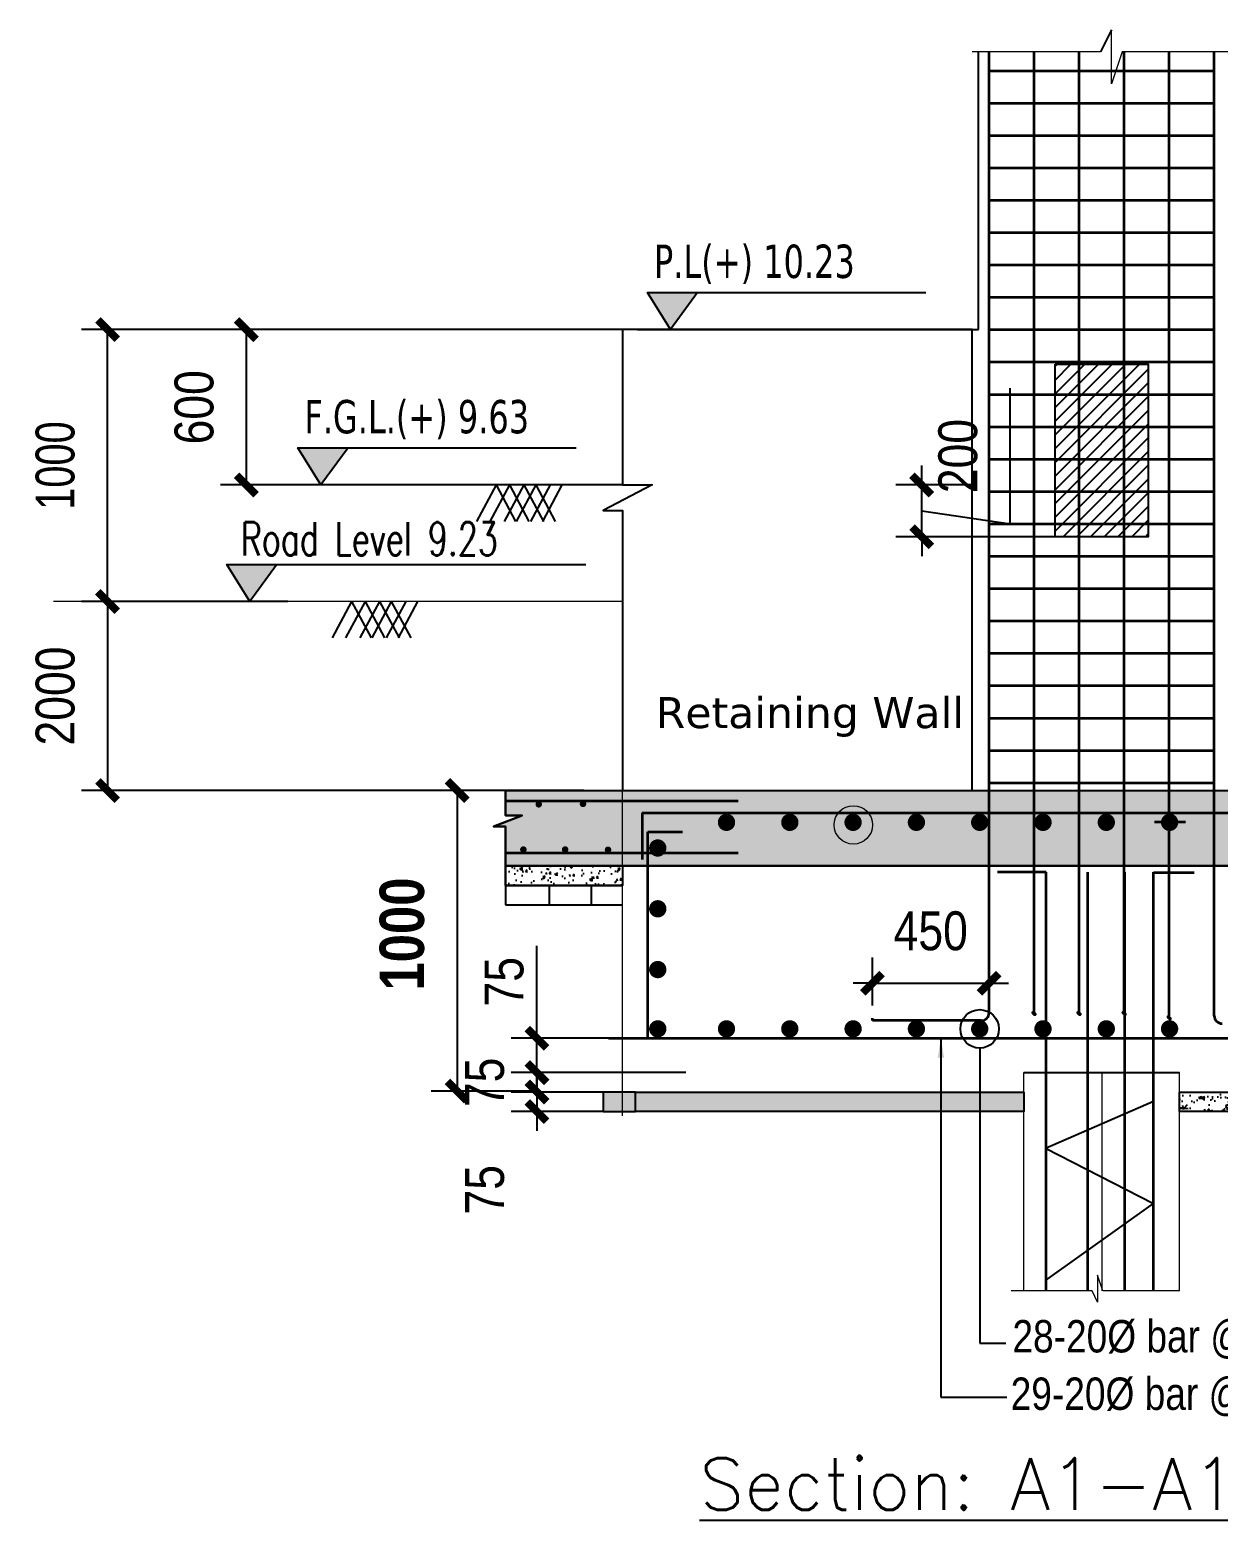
# Model space of a CAD drawing. Header units: millimetres. Extents: x 6239764 to 13047540, y 367704 to 979893.
# Drawn here: x 6495120 to 6499709, y 375915 to 381671 of the extents above; entities that cross this region are included whole.
import ezdxf

# ---------------------------------------------------------------- set-up
doc = ezdxf.new("R2010")
doc.units = ezdxf.units.MM
doc.header["$LTSCALE"] = 300
doc.linetypes.add('DASHED2', pattern=[0.375, 0.25, -0.125])
for name, color, linetype, lineweight in [('covering', 7, 'Continuous', 15), ('dimension', 194, 'Continuous', 20), ('ROD', 10, 'Continuous', 35)]:
    doc.layers.add(name, color=color, linetype=linetype, lineweight=lineweight)
doc.layers.add('DIM', color=4, linetype='Continuous')
doc.styles.add('AFTXT', font='')
doc.styles.add('NARROW', font='ARIALN.TTF')
doc.styles.get("Standard").update_dxf_attribs({"font": 'txt8.shx', "width": 0.7, "bigfont": 'hztxt_ii.shx'})
doc.styles.add('TEXT', font='swisscl.ttf')
doc.styles.add('ver', font='verdana.ttf')
doc.styles.get('AFTXT').set_extended_font_data('Romans.shx')
doc.linetypes.add('ZIGZAG', pattern='A,0.0001,-0.2,[131,ltypeshp.shx,S=0.2,R=0,X=-0.2,Y=0],-0.4,[131,ltypeshp.shx,S=0.2,R=180,X=0.2,Y=0],-0.2', length=0.8001)
doc.dimstyles.new('1_8 N1', dxfattribs={"dimscale": 1.5, "dimtxt": 48, "dimasz": 36, "dimexe": 18, "dimexo": 18, "dimgap": 15, "dimtad": 1, "dimdec": 1, "dimzin": 3, "dimdsep": 46, "dimlunit": 4, "dimtxsty": 'TEXT', "dimblk": 'ARCHTICK', "dimcen": 5, "dimdle": 18, "dimclrd": 8, "dimclre": 8, "dimclrt": 256, "dimadec": 0, "dimazin": 0, "dimtfac": 1, "dimtdec": 1, "dimtix": 1, "dimtmove": 0, "dimatfit": 3, "dimfxl": 0.18, "dimtvp": 0.75, "dimtolj": 1, "dimtzin": 0, "dimlwe": -1, "dimarcsym": 0})
doc.dimstyles.new('IED-2', dxfattribs={"dimscale": 50, "dimtxt": 3, "dimasz": 0.5, "dimexe": 2, "dimexo": 0, "dimgap": 2.5, "dimtad": 1, "dimdec": 0, "dimzin": 0, "dimdsep": 46, "dimtxsty": 'AFTXT', "dimblk": '_DOT7', "dimcen": 0.09, "dimclre": 7, "dimclrt": 3, "dimadec": 0, "dimazin": 0, "dimtfac": 1, "dimtdec": 0, "dimtix": 1, "dimtmove": 0, "dimatfit": 3, "dimldrblk": '_DOT7', "dimfxl": 1, "dimtolj": 1, "dimtzin": 0, "dimarcsym": 0})
pattern_1 = [(50, (-4462.86, -82961.4), (91.0923345, -7.9695428), [9.525, -104.775]), (355, (-4462.86, -82961.4), (-17.6217107, 95.5284226), [7.62, -83.8202921]), (100.4514447, (-4455.27, -82962.06), (73.4706235, 87.558876), [8.0950044, -89.0451223]), (46.1842, (-4462.86, -82936), (135.5395204, -21.021164), [14.2875, -157.1625]), (96.6355576, (-4451.57, -82937.75), (118.702067, 123.7130623), [12.1425116, -133.567804]), (351.1841512, (-4462.86, -82936), (118.702067, 123.7130623), [11.4299835, -125.729866]), (21, (-4450.16, -82942.35), (75.8071956, -51.1325991), [9.525, -104.775]), (326, (-4450.16, -82942.35), (30.9010142, 92.093983), [7.62, -83.82]), (71.451445, (-4443.84, -82946.61), (106.7082096, 40.9613844), [8.0950044, -89.0449688]), (37.5, (-4462.86, -82961.398), (1.54430163, 42.27751944), [0, -82.804, 0, -85.09, 0, -84.1375]), (7.5, (-4462.86, -82961.398), (33.40983126, 50.0902874), [0, -48.514, 0, -80.899, 0, -32.0675]), (327.5, (-4491.182, -82961.398), (67.79529758, -2.864372), [0, -31.75, 0, -99.06, 0, -131.445]), (317.5, (-4503.88, -82961.4), (74.0645907, 12.7132455), [0, -41.275, 0, -65.786, 0, -93.345])]

# ---------------------------------------------------------------- blocks, each defined once
blk = doc.blocks.new('_ArchTick')
at = {"color": 0, "linetype": 'ByBlock', "const_width": 0.4}
blk.add_lwpolyline([(-0.5, -0.5), (0.5, 0.5)], dxfattribs=at)
blk = doc.blocks.new('*D754')
at = {"color": 7, "lineweight": -2, "transparency": 16777216}
for p, q in [((6497409, 380512.8), (6495320, 380512.8)), ((6496116.1, 379462.8), (6495320, 379462.8))]:
    blk.add_line(p, q, dxfattribs=at)
at = {"color": 0, "lineweight": -2, "transparency": 16777216}
blk.add_line((6495420, 379462.8), (6495420, 380512.8), dxfattribs=at)
at = {"layer": 'Defpoints', "color": 0, "transparency": 16777216}
for p in [(6495420, 380512.8), (6497409, 380512.8), (6496116.1, 379462.8)]:
    blk.add_point(p, dxfattribs=at)
at = {"color": 0, "lineweight": -2, "transparency": 16777216, "xscale": 75, "yscale": 75, "zscale": 75}
for p, rotation in [((6495420, 380512.8), 90), ((6495420, 379462.8), 270)]:
    blk.add_blockref('_ArchTick', p, dxfattribs=dict(at, rotation=rotation))
at = {"color": 3, "transparency": 16777216, "insert": (6495218.2, 379987.8), "char_height": 150, "attachment_point": 5, "rotation": 90, "style": 'NARROW'}
blk.add_mtext('\\A1;{\\fSwis721 LtCn BT|b0|i0|c0|p34;1000}', dxfattribs=at)
blk = doc.blocks.new('_DOT7')
at = {"color": 7, "linetype": 'Continuous'}
blk.add_line((-0.5, 0), (-1, 0), dxfattribs=at)
at = {"color": 7, "linetype": 'Continuous', "const_width": 0.5}
blk.add_lwpolyline([(-0.25, 0, 1), (0.25, 0, 1), (-0.25, 0, 1)], format="xyb", dxfattribs=at)
blk = doc.blocks.new('*D755')
at = {"color": 7, "lineweight": -2, "transparency": 16777216}
for p, q in [((6497259, 378732.5), (6496670, 378732.5)), ((6497074.2, 377572.1), (6496670, 377572.1))]:
    blk.add_line(p, q, dxfattribs=at)
at = {"color": 0, "lineweight": -2, "transparency": 16777216}
blk.add_line((6496770, 378732.5), (6496770, 377572.1), dxfattribs=at)
at = {"layer": 'Defpoints', "color": 0, "transparency": 16777216}
for p in [(6497259, 378732.5), (6496770, 377572.1), (6497074.2, 377572.1, 0)]:
    blk.add_point(p, dxfattribs=at)
at = {"color": 0, "lineweight": -2, "transparency": 16777216, "xscale": 75, "yscale": 75, "zscale": 75}
for p, rotation in [((6496770, 378732.5), 90), ((6496770, 377572.1), 270)]:
    blk.add_blockref('_ArchTick', p, dxfattribs=dict(at, rotation=rotation))
at = {"color": 3, "transparency": 16777216, "insert": (6496557.6, 378178.4), "char_height": 150, "attachment_point": 5, "rotation": 90, "style": 'NARROW'}
blk.add_mtext('\\A1;{\\fArial Narrow|b1|i0|c0|p34;\\H1.143x;\\C2;1000}', dxfattribs=at)
blk = doc.blocks.new('*D756')
at = {"color": 0, "lineweight": -2, "transparency": 16777216}
for p, q in [((6497078.2, 377775.9), (6497078.2, 378132.4)), ((6497078.2, 377643.1), (6497078.2, 377775.9))]:
    blk.add_line(p, q, dxfattribs=at)
at = {"color": 7, "lineweight": -2, "transparency": 16777216}
for p, q in [((6497653.3, 377775.9), (6496978.2, 377775.9)), ((6497653.3, 377643.1), (6496978.2, 377643.1))]:
    blk.add_line(p, q, dxfattribs=at)
at = {"layer": 'Defpoints', "color": 0, "transparency": 16777216}
for p in [(6497078.2, 377775.9), (6497653.3, 377775.9, 0), (6497653.3, 377643.1, 0)]:
    blk.add_point(p, dxfattribs=at)
at = {"color": 0, "lineweight": -2, "transparency": 16777216, "xscale": 75, "yscale": 75, "zscale": 75}
for p, rotation in [((6497078.2, 377775.9), 90), ((6497078.2, 377643.1), 270)]:
    blk.add_blockref('_ArchTick', p, dxfattribs=dict(at, rotation=rotation))
at = {"color": 3, "transparency": 16777216, "insert": (6496951.9, 377994.3), "char_height": 150, "attachment_point": 5, "rotation": 90, "style": 'NARROW'}
blk.add_mtext('\\A1;75', dxfattribs=at)
blk = doc.blocks.new('*D757')
at = {"color": 0, "lineweight": -2, "transparency": 16777216}
for p, q in [((6498906, 379762.8), (6498906, 380286.2)), ((6498564.2, 379912.8), (6498564.2, 379987.8)), ((6498564.2, 379712.8), (6498564.2, 379912.8)), ((6498564.2, 379712.8), (6498564.2, 379912.8)), ((6498564.2, 379812.8), (6498906, 379762.8)), ((6498564.2, 379712.8), (6498564.2, 379637.8))]:
    blk.add_line(p, q, dxfattribs=at)
at = {"color": 7, "lineweight": -2, "transparency": 16777216}
for p, q in [((6498759, 379912.8), (6498464.2, 379912.8)), ((6499079, 379712.8), (6498464.2, 379712.8))]:
    blk.add_line(p, q, dxfattribs=at)
at = {"layer": 'Defpoints', "color": 0, "transparency": 16777216}
for p in [(6498564.2, 379912.8), (6498759, 379912.8, 0), (6499079, 379712.8, 0)]:
    blk.add_point(p, dxfattribs=at)
at = {"color": 0, "lineweight": -2, "transparency": 16777216, "xscale": 75, "yscale": 75, "zscale": 75}
for p, rotation in [((6498564.2, 379912.8), 270), ((6498564.2, 379712.8), 90)]:
    blk.add_blockref('_ArchTick', p, dxfattribs=dict(at, rotation=rotation))
at = {"color": 3, "transparency": 16777216, "insert": (6498704.4, 380024.5), "char_height": 150, "attachment_point": 5, "rotation": 90, "style": 'NARROW'}
blk.add_mtext('\\A1;200', dxfattribs=at)
blk = doc.blocks.new('*D758')
at = {"color": 0, "lineweight": -2, "transparency": 16777216}
for p, q in [((6497078.2, 377643.1), (6497078.2, 377718.1)), ((6497078.2, 377643.1), (6497078.2, 377568.1)), ((6497078.2, 377568.1), (6497078.2, 377493.1))]:
    blk.add_line(p, q, dxfattribs=at)
at = {"color": 7, "lineweight": -2, "transparency": 16777216}
for p, q in [((6497459, 377643.1), (6496978.2, 377643.1)), ((6497184, 377568.1), (6496978.2, 377568.1))]:
    blk.add_line(p, q, dxfattribs=at)
at = {"layer": 'Defpoints', "color": 0, "transparency": 16777216}
for p in [(6497459, 377643.1, 0), (6497078.2, 377568.1), (6497184, 377568.1, 0)]:
    blk.add_point(p, dxfattribs=at)
at = {"color": 0, "lineweight": -2, "transparency": 16777216, "xscale": 75, "yscale": 75, "zscale": 75}
for p, rotation in [((6497078.2, 377643.1), 270), ((6497078.2, 377568.1), 90)]:
    blk.add_blockref('_ArchTick', p, dxfattribs=dict(at, rotation=rotation))
at = {"color": 3, "transparency": 16777216, "insert": (6496876.9, 377605.6), "char_height": 150, "attachment_point": 5, "rotation": 90, "style": 'NARROW'}
blk.add_mtext('\\A1;75', dxfattribs=at)
blk = doc.blocks.new('*D759')
at = {"color": 0, "lineweight": -2, "transparency": 16777216}
for p, q in [((6497078.2, 377568.1), (6497078.2, 377643.1)), ((6497078.2, 377568.1), (6497078.2, 377493.1)), ((6497078.2, 377493.1), (6497078.2, 377418.1))]:
    blk.add_line(p, q, dxfattribs=at)
at = {"color": 7, "lineweight": -2, "transparency": 16777216}
for p, q in [((6497334, 377568.1), (6496978.2, 377568.1)), ((6497334, 377493.1), (6496978.2, 377493.1))]:
    blk.add_line(p, q, dxfattribs=at)
at = {"layer": 'Defpoints', "color": 0, "transparency": 16777216}
for p in [(6497334, 377568.1, 0), (6497078.2, 377493.1), (6497334, 377493.1, 0)]:
    blk.add_point(p, dxfattribs=at)
at = {"color": 0, "lineweight": -2, "transparency": 16777216, "xscale": 75, "yscale": 75, "zscale": 75}
for p, rotation in [((6497078.2, 377568.1), 270), ((6497078.2, 377493.1), 90)]:
    blk.add_blockref('_ArchTick', p, dxfattribs=dict(at, rotation=rotation))
at = {"color": 3, "transparency": 16777216, "insert": (6496876.9, 377190.8), "char_height": 150, "attachment_point": 5, "rotation": 90, "style": 'NARROW'}
blk.add_mtext('\\A1;75', dxfattribs=at)
blk = doc.blocks.new('*D760')
at = {"color": 7, "lineweight": -2, "transparency": 16777216}
for p, q in [((6498373.9, 377902.6), (6498373.9, 378088.3)), ((6498824, 377902.6), (6498824, 378088.3))]:
    blk.add_line(p, q, dxfattribs=at)
at = {"color": 0, "lineweight": -2, "transparency": 16777216}
for p, q in [((6498373.9, 377988.3), (6498298.9, 377988.3)), ((6498373.9, 377988.3), (6498824, 377988.3)), ((6498824, 377988.3), (6498899, 377988.3))]:
    blk.add_line(p, q, dxfattribs=at)
at = {"layer": 'Defpoints', "color": 0, "transparency": 16777216}
for p in [(6498824, 377988.3), (6498373.9, 377902.6, 0), (6498824, 377902.6, 0)]:
    blk.add_point(p, dxfattribs=at)
at = {"color": 0, "lineweight": -2, "transparency": 16777216, "xscale": 75, "yscale": 75, "zscale": 75}
blk.add_blockref('_ArchTick', (6498373.9, 377988.3), dxfattribs=at)
at = {"color": 0, "lineweight": -2, "transparency": 16777216, "xscale": 75, "yscale": 75, "zscale": 75, "rotation": 180}
blk.add_blockref('_ArchTick', (6498824, 377988.3), dxfattribs=at)
at = {"color": 3, "transparency": 16777216, "insert": (6498598.9, 378189.9), "char_height": 150, "attachment_point": 5, "style": 'NARROW'}
blk.add_mtext('\\A1;450', dxfattribs=at)
blk = doc.blocks.new('*D761')
at = {"color": 7, "lineweight": -2, "transparency": 16777216}
for p, q in [((6496116.1, 379462.8), (6495320, 379462.8)), ((6496957.2, 378732.5), (6495320, 378732.5))]:
    blk.add_line(p, q, dxfattribs=at)
at = {"color": 0, "lineweight": -2, "transparency": 16777216}
blk.add_line((6495420, 379462.8), (6495420, 378732.5), dxfattribs=at)
at = {"layer": 'Defpoints', "color": 0, "transparency": 16777216}
for p in [(6496116.1, 379462.8, 0), (6495420, 378732.5), (6496957.2, 378732.5)]:
    blk.add_point(p, dxfattribs=at)
at = {"color": 0, "lineweight": -2, "transparency": 16777216, "xscale": 75, "yscale": 75, "zscale": 75}
for p, rotation in [((6495420, 379462.8), 90), ((6495420, 378732.5), 270)]:
    blk.add_blockref('_ArchTick', p, dxfattribs=dict(at, rotation=rotation))
at = {"color": 3, "transparency": 16777216, "insert": (6495218.4, 379097.7), "char_height": 150, "attachment_point": 5, "rotation": 90, "style": 'NARROW'}
blk.add_mtext('\\A1;2000', dxfattribs=at)
blk = doc.blocks.new('*D763')
at = {"color": 7, "lineweight": -2, "transparency": 16777216}
for p, q in [((6497409, 380512.8), (6495856.3, 380512.8)), ((6497409, 379912.8), (6495856.3, 379912.8))]:
    blk.add_line(p, q, dxfattribs=at)
at = {"color": 0, "lineweight": -2, "transparency": 16777216}
blk.add_line((6495956.3, 379912.8), (6495956.3, 380512.8), dxfattribs=at)
at = {"layer": 'Defpoints', "color": 0, "transparency": 16777216}
for p in [(6495956.3, 380512.8), (6497409, 380512.8, 0), (6497409, 379912.8, 0)]:
    blk.add_point(p, dxfattribs=at)
at = {"color": 0, "lineweight": -2, "transparency": 16777216, "xscale": 75, "yscale": 75, "zscale": 75}
for p, rotation in [((6495956.3, 380512.8), 90), ((6495956.3, 379912.8), 270)]:
    blk.add_blockref('_ArchTick', p, dxfattribs=dict(at, rotation=rotation))
at = {"color": 3, "transparency": 16777216, "insert": (6495754.7, 380212.8), "char_height": 150, "attachment_point": 5, "rotation": 90, "style": 'NARROW'}
blk.add_mtext('\\A1;600', dxfattribs=at)

msp = doc.modelspace()

# ---------------------------------------------------------------- hatches: boundary and pattern name
h = msp.add_hatch()
h.set_pattern_fill('ANSI31', color=256, scale=299.999995, style=0)
h.set_pattern_definition([(45, (2539801.27, 1023881.33), (-26.51650382, 26.51650382), [])])
h.paths.add_polyline_path([(6499079, 379712.8), (6499205.5, 379712.8), (6499205.5, 380379.7), (6499079, 380379.7)])
h.paths.add_polyline_path([(6499205.5, 379712.8), (6499329.6, 379712.8), (6499329.6, 380379.7), (6499205.5, 380379.7)])
h.paths.add_polyline_path([(6499329.6, 379712.8), (6499439, 379712.8), (6499439, 380379.7), (6499329.6, 380379.7)])
edge = h.paths.add_edge_path()
edge.add_line((6499439, 379712.8), (6499439, 379712.8))
edge.add_line((6499439, 379712.8), (6499439, 380379.7))
edge.add_line((6499428.1, 380379.7), (6499449.9, 380379.7))
edge.add_line((6499439, 380379.7), (6499439, 379712.8))
at = {"ltscale": 0.1}
h = msp.add_hatch(dxfattribs=at)
h.set_pattern_fill('AR-CONC', color=8, scale=0.5)
h.set_pattern_definition(pattern_1)
h.paths.add_polyline_path([(6496957.2, 378441.5), (6496957.2, 378593.9), (6496910, 378593.9), (6497020.8, 378636.4), (6496957.2, 378636.4), (6496957.2, 378732.5), (6501537.1, 378732.5), (6501537.1, 378636.4), (6501600.7, 378636.4), (6501489.9, 378593.9), (6501537.1, 378593.9), (6501537.1, 378441.5)])
h = msp.add_hatch(dxfattribs=at)
h.set_pattern_fill('AR-CONC', color=8, scale=0.5)
h.set_pattern_definition(pattern_1)
h.paths.add_polyline_path([(6496957.2, 378441.5), (6497409, 378441.5), (6497409, 378366.5), (6496957.2, 378366.5)])
at = {"lineweight": 25}
h = msp.add_hatch(dxfattribs=at)
h.set_pattern_fill('AR-CONC', color=9, scale=20)
h.set_pattern_definition([(50, (6340990.65, 684280.87), (143.452037, -12.550427), [15, -165]), (355, (6340990.65, 684280.87), (-27.750267, 150.438427), [12, -132]), (100.451444, (6341002.61, 684279.83), (115.70177, 137.888), [12.74804, -140.22842]), (46.1842, (6340990.65, 684320.87), (213.44827, -33.10386), [22.5, -247.5]), (96.635635, (6341008.44, 684318.11), (186.93239, 194.82372), [19.12207, -210.34275]), (351.184164, (6340990.65, 684320.87), (186.93239, 194.82372), [18, -198]), (21, (6341010.65, 684310.87), (119.38141, -80.52378), [15, -165]), (326, (6341010.65, 684310.87), (48.663066, 145.03001), [12, -132]), (71.451445, (6341020.6, 684304.16), (168.044475, 64.50623), [12.74804, -140.22842]), (37.5, (6340990.655, 684280.87), (2.431971, 66.578771), [0, -130.4, 0, -134, 0, -132.5]), (7.5, (6340990.655, 684280.87), (52.613907, 78.882342), [0, -76.4, 0, -127.4, 0, -50.5]), (327.5, (6340946.055, 684280.87), (106.764487, -4.510974), [0, -50, 0, -156, 0, -207]), (317.5, (6340926.05, 684280.87), (116.637234, 20.020996), [0, -65, 0, -103.6, 0, -147])])
h.paths.add_polyline_path([(6501059, 377568.1), (6501195.3, 377568.1), (6501186.8, 377493.1), (6501059, 377493.1)])
h.paths.add_polyline_path([(6497459, 377568.1), (6498959, 377568.1), (6498959, 377493.1), (6497459, 377493.1)])
h.paths.add_polyline_path([(6497459, 377568.1), (6497334, 377568.1), (6497334, 377493.1), (6497459, 377493.1)])
at = {"ltscale": 0.1}
h = msp.add_hatch(dxfattribs=at)
h.set_pattern_fill('AR-CONC', color=8)
h.set_pattern_definition([(50, (8038.86, -82961.4), (182.184669, -15.9390855), [19.05, -209.55]), (355, (8038.86, -82961.4), (-35.2434214, 191.056845), [15.24, -167.640584]), (100.4514447, (8054.05, -82962.73), (146.941247, 175.117752), [16.190009, -178.0902446]), (46.1842, (8038.86, -82910.6), (271.079041, -42.042328), [28.575, -314.325]), (96.6355576, (8061.45, -82914.1), (237.404134, 247.426125), [24.285023, -267.135608]), (351.184151, (8038.86, -82910.6), (237.404134, 247.426125), [22.859967, -251.459732]), (21, (8064.26, -82923.3), (151.6143913, -102.2651982), [19.05, -209.55]), (326, (8064.26, -82923.3), (61.8020283, 184.187966), [15.24, -167.64]), (71.451445, (8076.9, -82931.82), (213.4164193, 81.922769), [16.190009, -178.0899376]), (37.5, (8038.86, -82961.4), (3.08860325, 84.5550389), [0, -165.608, 0, -170.18, 0, -168.275]), (7.5, (8038.86, -82961.4), (66.8196625, 100.1805748), [0, -97.028, 0, -161.798, 0, -64.135]), (327.5, (7982.22, -82961.4), (135.5905952, -5.728744), [0, -63.5, 0, -198.12, 0, -262.89]), (317.5, (7956.82, -82961.4), (148.1291814, 25.426491), [0, -82.55, 0, -131.572, 0, -186.69])])
h.paths.add_polyline_path([(6499559, 377568.1), (6501059, 377568.1), (6501059, 377493.1), (6499559, 377493.1)])
h = msp.add_hatch(dxfattribs=at)
h.set_pattern_fill('AR-CONC', color=8, scale=0.5)
h.set_pattern_definition([(50, (8038.86, -82961.4), (91.0923345, -7.9695428), [9.525, -104.775]), (355, (8038.86, -82961.4), (-17.6217107, 95.5284226), [7.62, -83.8202921]), (100.4514447, (8046.45, -82962.06), (73.4706235, 87.558876), [8.0950044, -89.0451223]), (46.1842, (8038.86, -82936), (135.5395204, -21.021164), [14.2875, -157.1625]), (96.6355576, (8050.16, -82937.75), (118.702067, 123.7130623), [12.1425116, -133.567804]), (351.1841512, (8038.86, -82936), (118.702067, 123.7130623), [11.4299835, -125.729866]), (21, (8051.56, -82942.35), (75.8071956, -51.1325991), [9.525, -104.775]), (326, (8051.56, -82942.35), (30.9010142, 92.093983), [7.62, -83.82]), (71.451445, (8057.88, -82946.61), (106.7082096, 40.9613844), [8.0950044, -89.0449688]), (37.5, (8038.863, -82961.398), (1.54430163, 42.27751944), [0, -82.804, 0, -85.09, 0, -84.1375]), (7.5, (8038.863, -82961.398), (33.40983126, 50.0902874), [0, -48.514, 0, -80.899, 0, -32.0675]), (327.5, (8010.542, -82961.398), (67.79529758, -2.864372), [0, -31.75, 0, -99.06, 0, -131.445]), (317.5, (7997.84, -82961.4), (74.0645907, 12.7132455), [0, -41.275, 0, -65.786, 0, -93.345])])
h.paths.add_polyline_path([(6499559, 377568.1), (6501059, 377568.1), (6501059, 377493.1), (6499559, 377493.1)])
at = {"layer": 'DIM', "ltscale": 3}
for points in [[(6497699.1, 380656.2), (6497505.2, 380656.2), (6497594.2, 380512.8)], [(6496349.1, 380056.2), (6496155.2, 380056.2), (6496244.2, 379912.8)], [(6496074.5, 379606.2), (6495880.6, 379606.2), (6495969.6, 379462.8)]]:
    msp.add_hatch(color=256, dxfattribs=at).paths.add_polyline_path(points)
at = {"layer": 'ROD'}
h = msp.add_hatch(dxfattribs=at)
h.set_pattern_fill('ANSI31', color=256)
h.set_pattern_definition([(45, (6332144.36808, 684273.73044), (-0.08838834765, 0.08838834765), [])])
h.paths.add_polyline_path([(6499004.6, 377872.3, 1), (6498992, 377872.3, 1)])
h = msp.add_hatch(dxfattribs=at)
h.set_pattern_fill('ANSI31', color=256)
h.set_pattern_definition([(45, (6332318.36808, 684273.73044), (-0.08838834765, 0.08838834765), [])])
h.paths.add_polyline_path([(6499178.6, 377872.3, 1), (6499166, 377872.3, 1)])
h = msp.add_hatch(dxfattribs=at)
h.set_pattern_fill('ANSI31', color=256)
h.set_pattern_definition([(45, (6332492.36808, 684273.73044), (-0.08838834765, 0.08838834765), [])])
h.paths.add_polyline_path([(6499352.6, 377872.3, 1), (6499340, 377872.3, 1)])
h = msp.add_hatch(dxfattribs=at)
h.set_pattern_fill('ANSI31', color=256)
h.set_pattern_definition([(45, (6332666.36808, 684256.88308), (-0.08838834765, 0.08838834765), [])])
h.paths.add_polyline_path([(6499526.6, 377855.5, 1), (6499514, 377855.5, 1)])

# ---------------------------------------------------------------- linework, layer by layer
at = {"lineweight": 25}
for p, q in [((6499297, 381670.8, 0), (6499254.6, 381585.4, 0)), ((6498784, 380512.8, 0), (6498784, 381585.4, 0)), ((6497466.1, 380512.8), (6498759, 380512.8)), ((6498759, 378732.5, 0), (6498759, 380512.8, 0)), ((6498759, 380512.8, 0), (6498784, 380512.8, 0)), ((6497259, 378732.5, 0), (6498759, 378732.5, 0))]:
    msp.add_line(p, q, dxfattribs=at)
at = {"lineweight": 0, "ltscale": 1500}
for p, q in [((6498291.2, 380512.8, 0), (6497439.8, 380512.8)), ((6497409, 379462.8), (6495211.5, 379462.8))]:
    msp.add_line(p, q, dxfattribs=at)
at = {"color": 7, "lineweight": 25}
for p, q in [((6496920.2, 379912.8, 0), (6496844.8, 379772.1)), ((6496971.9, 379912.8, 0), (6496896.5, 379772.1)), ((6496920.2, 379912.8, 0), (6496995.6, 379772.1)), ((6497027.5, 379912.8, 0), (6496952.1, 379772.1)), ((6496971.9, 379912.8, 0), (6497047.3, 379772.1)), ((6497073.3, 379912.8, 0), (6496997.8, 379772.1)), ((6497027.5, 379912.8, 0), (6497102.9, 379772.1)), ((6497128.9, 379912.8, 0), (6497053.5, 379772.1)), ((6497073.3, 379912.8, 0), (6497148.7, 379772.1)), ((6497174.6, 379912.8, 0), (6497099.2, 379772.1)), ((6496362.7, 379462.8), (6496287.3, 379322.1, 0)), ((6496414.4, 379462.8), (6496339, 379322.1, 0)), ((6496362.7, 379462.8), (6496438.1, 379322.1, 0)), ((6496470.1, 379462.8), (6496394.6, 379322.1, 0)), ((6496414.4, 379462.8), (6496489.8, 379322.1, 0)), ((6496515.8, 379462.8), (6496440.4, 379322.1, 0)), ((6496470.1, 379462.8), (6496545.5, 379322.1, 0)), ((6496571.4, 379462.8), (6496496, 379322.1, 0)), ((6496515.8, 379462.8), (6496591.2, 379322.1, 0)), ((6496617.1, 379462.8), (6496541.7, 379322.1, 0))]:
    msp.add_line(p, q, dxfattribs=at)
at = {"color": 6, "ltscale": 0.1}
for p, q in [((6496957.2, 378732.5), (6501537.1, 378732.5)), ((6496957.2, 378732.5), (6496957.2, 378636.4)), ((6497020.8, 378636.4), (6496910, 378593.9)), ((6496910, 378593.9), (6496957.2, 378593.9)), ((6496957.2, 378636.4), (6497020.8, 378636.4)), ((6496957.2, 378593.9), (6496957.2, 378441.5)), ((6496957.2, 378441.5), (6501537.1, 378441.5)), ((6496957.2, 378441.5), (6496957.2, 378291.5)), ((6496957.2, 378366.5), (6497409, 378366.5)), ((6497125.2, 378366.5), (6497125.2, 378291.5)), ((6497288.1, 378366.5), (6497288.1, 378291.5)), ((6496957.2, 378291.5), (6497409, 378291.5))]:
    msp.add_line(p, q, dxfattribs=at)
for points in [[(6498759, 380512.8), (6497409, 380512.8), (6497409, 379912.8), (6497522.7, 379912.8), (6497333.4, 379814.6), (6497409, 379814.6), (6497409, 378732.5)], [(6496957.2, 378441.5), (6496957.2, 378593.9), (6496910, 378593.9), (6497020.8, 378636.4), (6496957.2, 378636.4), (6496957.2, 378732.5), (6501537.1, 378732.5), (6501537.1, 378636.4), (6501600.7, 378636.4), (6501489.9, 378593.9), (6501537.1, 378593.9), (6501537.1, 378441.5), (6496957.2, 378441.5)]]:
    msp.add_lwpolyline(points, dxfattribs=at)
msp.add_lwpolyline([(6496957.2, 378441.5), (6497409, 378441.5), (6497409, 378366.5), (6496957.2, 378366.5)], close=True, dxfattribs=at)
at = {"lineweight": 25, "elevation": 0}
for points in [[(6497459, 377568.1), (6497334, 377568.1), (6497334, 377493.1), (6497459, 377493.1)], [(6497459, 377568.1), (6498959, 377568.1), (6498959, 377493.1), (6497459, 377493.1)], [(6499559, 377568.1), (6501059, 377568.1), (6501059, 377493.1), (6499559, 377493.1)]]:
    msp.add_lwpolyline(points, close=True, dxfattribs=at)
at = {"color": 6, "ltscale": 0.1}
msp.add_circle((6498788, 377812.2, 0), 74.3, dxfattribs=at)
at = {"layer": 'covering', "lineweight": 0, "ltscale": 1500}
for p, q in [((6497409, 377476, 0), (6497409, 378732.5, 0)), ((6498066.1, 378732.5, 0), (6498251.7, 378732.5, 0)), ((6498959, 376799.8, 0), (6498959, 377643.1, 0)), ((6499261.3, 376799.8, 0), (6499261.3, 377643.1, 0)), ((6499559, 376799.8, 0), (6499559, 377643.1, 0))]:
    msp.add_line(p, q, dxfattribs=at)
at = {"layer": 'covering', "linetype": 'DASHED2', "lineweight": 0, "ltscale": 1500, "elevation": 0}
for points in [[(6499770.7, 381585.5), (6499338.8, 381585.5), (6499297, 381462.7), (6499297, 381670.8)], [(6499254.6, 381585.4), (6498759, 381585.4)], [(6499559, 376799.8), (6499263.8, 376799.8), (6499242.9, 376861.2), (6499242.9, 376757.1), (6499221.7, 376799.9), (6498909, 376799.8)]]:
    msp.add_lwpolyline(points, dxfattribs=at)
at = {"layer": 'DIM', "linetype": 'ZIGZAG', "ltscale": 0.1}
msp.add_line((6498959, 377643.1, 0), (6499559, 377643.1, 0), dxfattribs=at)
at = {"layer": 'DIM', "ltscale": 3}
for points in [[(6497698.8, 380655.9), (6497594.2, 380512.8), (6497505.2, 380656.2), (6498579.4, 380656.2)], [(6496348.8, 380055.9), (6496244.2, 379912.8), (6496155.2, 380056.2), (6497229.4, 380056.2)], [(6496074.3, 379605.9), (6495969.6, 379462.8), (6495880.6, 379606.2), (6497267, 379606.2)]]:
    msp.add_lwpolyline(points, dxfattribs=at)
at = {"layer": 'DIM', "elevation": 0}
msp.add_lwpolyline([(6499079, 380379.7), (6499439, 380379.7), (6499439, 379712.8), (6499079, 379712.8)], close=True, dxfattribs=at)
at = {"layer": 'dimension', "lineweight": 20, "ltscale": 100}
for centre in [(6498300, 378599.9, 0), (6498788, 377812.2, 0)]:
    msp.add_circle(centre, 74.3, dxfattribs=at)
at = {"layer": 'ROD'}
for p, q in [((6498824, 377874, 0), (6498824, 381585.4, 0)), ((6498998, 377874, 0), (6498998, 381585.4, 0)), ((6499172, 377874, 0), (6499172, 381585.4, 0)), ((6499346, 377874, 0), (6499346, 381585.4, 0)), ((6499520, 377862.5, 0), (6499520, 381585.5, 0)), ((6499694, 377862.5, 0), (6499694, 381585.5, 0)), ((6498824, 381512.8), (6499694, 381512.8)), ((6498824, 381387.8), (6499694, 381387.8)), ((6498824, 381262.8), (6499694, 381262.8)), ((6498824, 381137.8), (6499694, 381137.8)), ((6498824, 381012.8), (6499694, 381012.8)), ((6498824, 380887.8), (6499694, 380887.8)), ((6498824, 380762.8), (6499694, 380762.8)), ((6498824, 380637.8), (6499694, 380637.8)), ((6498824, 380512.8), (6499694, 380512.8)), ((6498824, 380387.8), (6499694, 380387.8)), ((6498824, 380262.8), (6499694, 380262.8)), ((6498824, 380137.8), (6499694, 380137.8)), ((6498824, 380012.8), (6499694, 380012.8)), ((6498824, 379887.8), (6499694, 379887.8)), ((6498824, 379762.8), (6499694, 379762.8)), ((6498824, 379637.8), (6499694, 379637.8)), ((6498824, 379512.8), (6499694, 379512.8)), ((6498824, 379387.8), (6499694, 379387.8)), ((6498824, 379262.8), (6499694, 379262.8)), ((6498824, 379137.8), (6499694, 379137.8)), ((6498824, 379012.8), (6499694, 379012.8)), ((6498824, 378887.8), (6499694, 378887.8)), ((6498824, 378762.8), (6499694, 378762.8)), ((6496957.2, 378692.5), (6497855.2, 378692.6)), ((6497484, 378646, 0), (6501006.9, 378646, 0)), ((6499463.3, 378612.2, 0), (6499583.3, 378612.2, 0)), ((6497505.9, 377775.9, 0), (6497505.9, 378573.6, 0)), ((6497505.9, 378573.6, 0), (6497639.8, 378573.6, 0)), ((6496957.2, 378491.5), (6497855.1, 378491.7)), ((6499044.5, 378416.9, 0), (6498856.6, 378416.9, 0)), ((6499044.5, 376799.8, 0), (6499044.5, 378416.9, 0)), ((6499205.5, 376799.8, 0), (6499205.5, 378416.9, 0)), ((6499347.9, 376799.8, 0), (6499347.9, 378416.9, 0)), ((6499458.8, 376799.8, 0), (6499458.8, 378416.9, 0)), ((6499616.5, 378415.2, 0), (6499458.8, 378415.2, 0)), ((6498374, 377844, 0), (6498374, 377852.9, 0)), ((6498794, 377844, 0), (6498374, 377844, 0)), ((6497354, 377775.9, 0), (6501145.5, 377775.9, 0))]:
    msp.add_line(p, q, dxfattribs=at)
at = {"layer": 'ROD', "lineweight": 25}
for p, q in [((6499042.5, 377351.3, 0), (6499458.8, 377532.4, 0)), ((6499042.5, 377351.3, 0), (6499459, 377137.4, 0)), ((6499042.5, 376840.1, 0), (6499459, 377137.4, 0))]:
    msp.add_line(p, q, dxfattribs=at)
at = {"layer": 'ROD', "const_width": 12.5}
for points in [[(6497079, 378679.4, 1), (6497091.5, 378679.4, 1)], [(6497249.8, 378680.9, 1), (6497262.3, 378680.9, 1)], [(6497019.5, 378504.6, 1), (6497032, 378504.6, 1)], [(6497180.7, 378504.9, 1), (6497193.2, 378504.9, 1)], [(6497346.5, 378503.9, 1), (6497359, 378503.9, 1)]]:
    msp.add_lwpolyline(points, format="xyb", close=True, dxfattribs=at)
at = {"layer": 'ROD', "elevation": 0}
msp.add_lwpolyline([(6497484, 378646), (6497484, 378466.3)], dxfattribs=at)
at = {"layer": 'ROD', "const_width": 33.4, "elevation": 0}
for points in [[(6497826.9, 378609.8, -1), (6497793.5, 378609.8, -1)], [(6498071.4, 378609.8, -1), (6498038, 378609.8, -1)], [(6498315.8, 378609.8, -1), (6498282.4, 378609.8, -1)], [(6498560.3, 378609.8, -1), (6498526.9, 378609.8, -1)], [(6498804.7, 378609.8, -1), (6498771.3, 378609.8, -1)], [(6499049.2, 378609.8, -1), (6499015.7, 378609.8, -1)], [(6499293.6, 378609.8, -1), (6499260.2, 378609.8, -1)], [(6499538, 378609.8, -1), (6499504.6, 378609.8, -1)], [(6497561.5, 378510.7, -1), (6497528, 378510.7, -1)], [(6497561.5, 378275.9, -1), (6497528, 378275.9, -1)], [(6497561.5, 378041.2, -1), (6497528, 378041.2, -1)], [(6497561.5, 377812.2, -1), (6497528, 377812.2, -1)], [(6497826.9, 377812.2, -1), (6497793.5, 377812.2, -1)], [(6498071.4, 377812.2, -1), (6498038, 377812.2, -1)], [(6498315.8, 377812.2, -1), (6498282.4, 377812.2, -1)], [(6498560.3, 377812.2, -1), (6498526.9, 377812.2, -1)], [(6498804.7, 377812.2, -1), (6498771.3, 377812.2, -1)], [(6499049.2, 377812.2, -1), (6499015.7, 377812.2, -1)], [(6499293.6, 377812.2, -1), (6499260.2, 377812.2, -1)], [(6499538, 377812.2, -1), (6499504.6, 377812.2, -1)]]:
    msp.add_lwpolyline(points, format="xyb", close=True, dxfattribs=at)
at = {"layer": 'ROD'}
for centre, start, end in [((6498794, 377874, 0), 270, 0), ((6499724, 377862.5, 0), 180, 270)]:
    msp.add_arc(centre, 30, start, end, dxfattribs=at)

# ---------------------------------------------------------------- texts
at = {"lineweight": 25, "style": 'NARROW'}
msp.add_text('29-20Ø bar @. 125mm c/c', height=125, dxfattribs=at).set_placement((6498907.7, 376340.5, 0))
at = {"ltscale": 1500, "char_height": 128.656, "width": 143551.162, "attachment_point": 1}
for s, insert in [('{\\fVerdana|b0|i0|c0|p34;P.L(+) 10.23}', (6497530.2, 380841.1)), ('{\\fVerdana|b0|i0|c0|p34;F.G.L.(+) 9.63}', (6496180.2, 380241.1, 0))]:
    msp.add_mtext(s, dxfattribs=dict(at, insert=insert))
at = {"ltscale": 1500, "insert": (6495935.1, 379769.4), "char_height": 128.656, "attachment_point": 1}
msp.add_mtext('Road Level 9.23', dxfattribs=at)
at = {"ltscale": 1500, "attachment_point": 1}
for s, insert, char_height, width, style in [('Retaining Wall', (6497537.1, 379093.6), 119.769, 1192.266, 'ver'), ('28-20%%C bar @. 140mm c/c ', (6498914.4, 376687.5, 0), 125, 2039.362, 'NARROW')]:
    msp.add_mtext(s, dxfattribs=dict(at, insert=insert, char_height=char_height, width=width, style=style))
at = {"layer": 'DIM', "lineweight": 25}
msp.add_text('%%USection: A1-A1', height=200, dxfattribs=at).set_placement((6497706.5, 375954.5, 0))

# ---------------------------------------------------------------- dimensions: what is measured, and where the dimension line sits
for base, p1, p2, text, picture, middle in [((6495420, 380512.8), (6496116.1, 379462.8), (6497409, 380512.8), '{\\fSwis721 LtCn BT|b0|i0|c0|p34;1000}', '*D754', (6495218.2, 379987.8)), ((6495420, 378732.5), (6496116.1, 379462.8, 0), (6496957.2, 378732.5), '2000', '*D761', (6495218.4, 379097.7))]:
    dim = msp.add_linear_dim(base=base, p1=p1, p2=p2, angle=90, text=text, dimstyle='IED-2', override={"dimasz": 1.5, "dimtxsty": 'NARROW', "dimblk1": 'ArchTick', "dimblk2": 'ArchTick', "dimsah": 1})
    dim.commit()
    dim.dimension.update_dxf_attribs({"geometry": picture, "text_midpoint": middle})
for base, p1, p2, override, picture, middle in [((6495956.3, 380512.8), (6497409, 379912.8, 0), (6497409, 380512.8, 0), {"dimasz": 1.5, "dimtxsty": 'NARROW', "dimblk1": 'ArchTick', "dimblk2": 'ArchTick', "dimsah": 1}, '*D763', (6495754.7, 380212.8)), ((6497078.2, 377568.1, 0), (6497459, 377643.1, 0), (6497184, 377568.1, 0), {"dimasz": 1.5, "dimtxsty": 'NARROW', "dimblk1": 'ArchTick', "dimblk2": 'ArchTick', "dimsah": 1, "dimtmove": 2}, '*D758', (6496876.9, 377605.6, 0))]:
    dim = msp.add_linear_dim(base=base, p1=p1, p2=p2, angle=90, dimstyle='IED-2', override=override)
    dim.commit()
    dim.dimension.update_dxf_attribs({"geometry": picture, "text_midpoint": middle})
for base, p1, p2, override, picture, middle in [((6498564.2, 379912.8, 0), (6499079, 379712.8, 0), (6498759, 379912.8, 0), {"dimasz": 1.5, "dimtxsty": 'NARROW', "dimblk1": 'ArchTick', "dimblk2": 'ArchTick', "dimsah": 1, "dimtmove": 1}, '*D757', (6498906, 379887.8, 0)), ((6497078.2, 377493.1, 0), (6497334, 377568.1, 0), (6497334, 377493.1, 0), {"dimasz": 1.5, "dimtxsty": 'NARROW', "dimblk1": 'ArchTick', "dimblk2": 'ArchTick', "dimsah": 1, "dimtmove": 2}, '*D759', (6496876.9, 377190.8, 0))]:
    dim = msp.add_linear_dim(base=base, p1=p1, p2=p2, angle=90, dimstyle='IED-2', override=override)
    dim.commit()
    dim.dimension.update_dxf_attribs({"geometry": picture, "text_midpoint": middle, "dimtype": 160})
for base, p1, p2, text, override, picture, middle in [((6496770, 377572.1, 0), (6497259, 378732.5, 0), (6497074.2, 377572.1, 0), '{\\fArial Narrow|b1|i0|c0|p34;\\H1.143x;\\C2;1000}', {"dimasz": 1.5, "dimtxsty": 'NARROW', "dimblk1": 'ArchTick', "dimblk2": 'ArchTick', "dimsah": 1}, '*D755', (6496770, 378178.4, 0)), ((6497078.2, 377775.9, 0), (6497653.3, 377643.1), (6497653.3, 377775.9), '75', {"dimasz": 1.5, "dimgap": 1, "dimtxsty": 'NARROW', "dimblk1": 'ArchTick', "dimblk2": 'ArchTick', "dimsah": 1}, '*D756', (6497078.2, 377994.3, 0))]:
    dim = msp.add_linear_dim(base=base, p1=p1, p2=p2, angle=90, text=text, dimstyle='IED-2', override=override)
    dim.commit()
    dim.dimension.update_dxf_attribs({"geometry": picture, "text_midpoint": middle, "dimtype": 160})
dim = msp.add_linear_dim(base=(6498824, 377988.3, 0), p1=(6498373.9, 377902.6), p2=(6498824, 377902.6), dimstyle='IED-2', override={"dimasz": 1.5, "dimtxsty": 'NARROW', "dimblk1": 'ArchTick', "dimblk2": 'ArchTick', "dimsah": 1, "dimtmove": 2})
dim.commit()
dim.dimension.update_dxf_attribs({"geometry": '*D760', "text_midpoint": (6498598.9, 378189.9, 0)})

# ---------------------------------------------------------------- leaders
at = {"layer": 'DIM'}
for points, override in [([(6498638.2, 377775.9, 0), (6498638.2, 376389.9, 0), (6498892.4, 376389.9, 0)], {"dimasz": 50, "dimclrd": 256}), ([(6498788, 377737.9, 0), (6498788, 376598.5, 0), (6498888.6, 376598.5, 0)], {"dimasz": 3, "dimclrd": 256})]:
    msp.add_leader(points, dimstyle='1_8 N1', override=override, dxfattribs=at)

doc.saveas('drawing.dxf')
